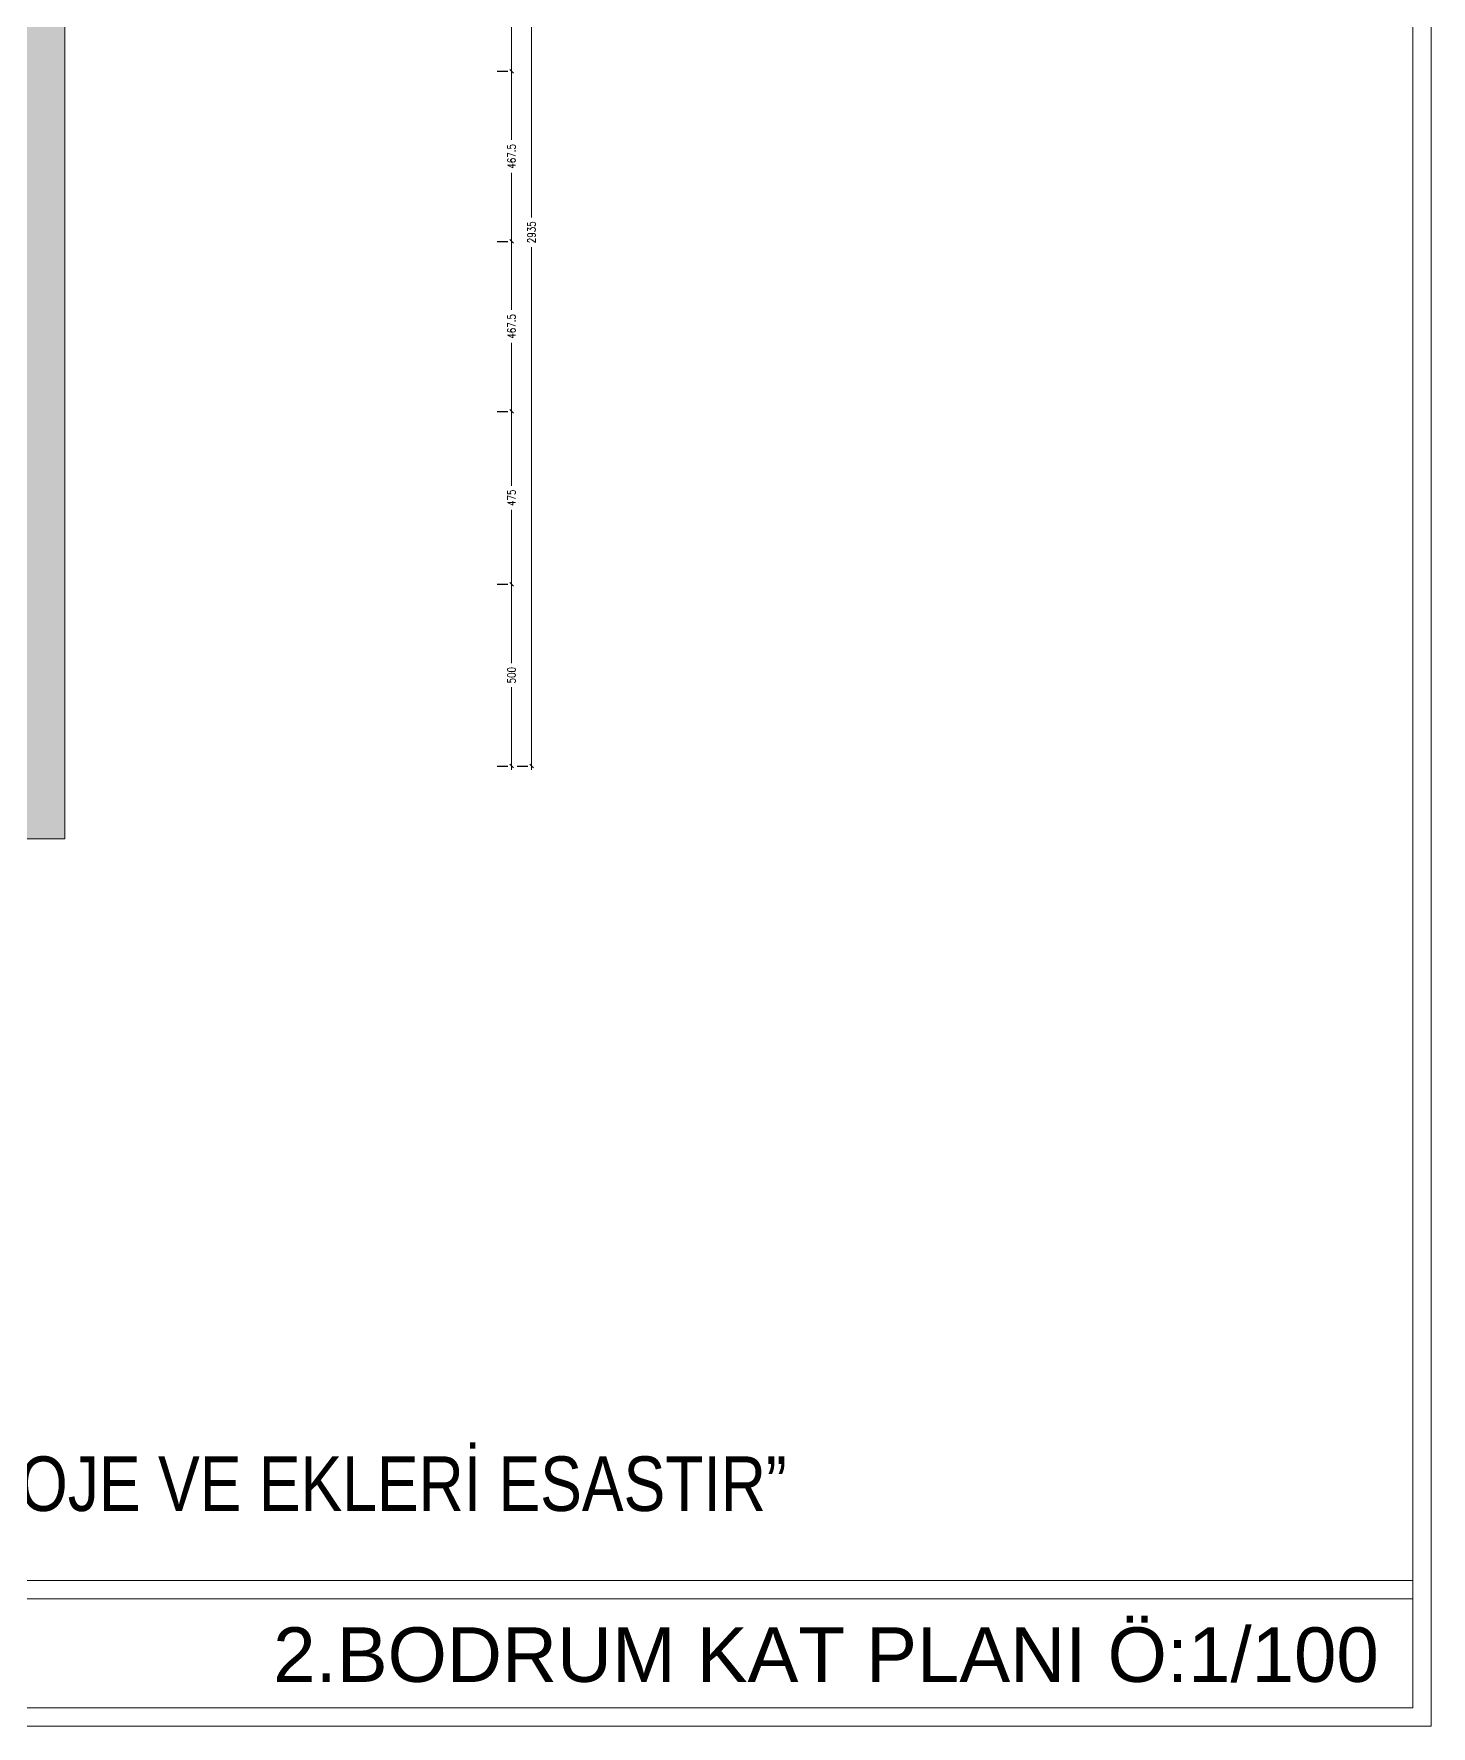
# Model space of a CAD drawing. Header units: millimetres. Extents: x -7453 to 3447, y 1740 to 11040.
# Drawn here: x -394 to 3447, y 1740 to 6392 of the extents above; entities that cross this region are included whole.
import ezdxf

# ---------------------------------------------------------------- set-up
doc = ezdxf.new("R2010")
doc.units = ezdxf.units.MM
for name, color, linetype, lineweight in [('antet-İM', 145, 'Continuous', 20), ('tarama-toprak-İM', 245, 'Continuous', 0), ('YAZI', 7, 'Continuous', 5), ('ölçü-dış-İM', 7, 'Continuous', 20)]:
    doc.layers.add(name, color=color, linetype=linetype, lineweight=lineweight)
doc.styles.get("Standard").update_dxf_attribs({"font": 'arial.ttf'})
doc.styles.add('ÖLÇÜ_İM', font='romans.shx', dxfattribs={"width": 0.8})
doc.dimstyles.new('ÖLÇÜ_İM_1-100', dxfattribs={"dimscale": 100, "dimtxt": 0.22, "dimasz": 0.1, "dimexe": 0.1, "dimexo": 0.4, "dimgap": 0.1, "dimtad": 0, "dimdec": 1, "dimrnd": 0.5, "dimzin": 12, "dimdsep": 46, "dimtxsty": 'ÖLÇÜ_İM', "dimblk1": 'OBLIQUE', "dimblk2": 'OBLIQUE', "dimsah": 1, "dimcen": 0.09, "dimdle": 0.1, "dimclrd": 256, "dimclre": 256, "dimclrt": 256, "dimadec": 0, "dimazin": 3, "dimtfac": 1, "dimtdec": 1, "dimtix": 1, "dimtofl": 0, "dimtmove": 2, "dimatfit": 3, "dimldrblk": 'OBLIQUE', "dimfxl": 0, "dimtolj": 1, "dimlwd": -1, "dimarcsym": 0})

# ---------------------------------------------------------------- blocks, each defined once
blk = doc.blocks.new('_OBLIQUE')
at = {"color": 0, "linetype": 'ByBlock'}
blk.add_line((-0.5, -0.5), (0.5, 0.5), dxfattribs=at)
blk = doc.blocks.new('*D202')
at = {"layer": 'Defpoints', "color": 0}
for p in [(974.1, 7313.6, 0), (974.1, 7313.6, 0), (974.1, 4378.6, 0)]:
    blk.add_point(p, dxfattribs=at)
at = {"layer": 'ölçü-dış-İM', "lineweight": -2}
for p, q in [((934.1, 7313.6, 0), (964.1, 7313.6, 0)), ((934.1, 4378.6, 0), (964.1, 4378.6, 0))]:
    blk.add_line(p, q, dxfattribs=at)
at = {"layer": 'ölçü-dış-İM'}
for p, q in [((974.1, 7323.6, 0), (974.1, 5887.1, 0)), ((974.1, 4368.6, 0), (974.1, 5805, 0))]:
    blk.add_line(p, q, dxfattribs=at)
at = {"layer": 'ölçü-dış-İM', "xscale": 10, "yscale": 10, "zscale": 10}
for p, rotation in [((974.1, 7313.6, 0), 90), ((974.1, 4378.6, 0), 270)]:
    blk.add_blockref('_OBLIQUE', p, dxfattribs=dict(at, rotation=rotation))
at = {"layer": 'ölçü-dış-İM', "insert": (974.1, 5846.1, 0), "char_height": 22, "attachment_point": 5, "rotation": 90, "style": 'ÖLÇÜ_İM'}
blk.add_mtext('\\A1;2935', dxfattribs=at)
blk = doc.blocks.new('*D203')
at = {"layer": 'Defpoints', "color": 0}
for p in [(919.1, 6763.6, 0), (919.1, 6763.6, 0), (919.1, 6288.6, 0)]:
    blk.add_point(p, dxfattribs=at)
at = {"layer": 'ölçü-dış-İM', "lineweight": -2}
for p, q in [((879.1, 6763.6, 0), (909.1, 6763.6, 0)), ((879.1, 6288.6, 0), (909.1, 6288.6, 0))]:
    blk.add_line(p, q, dxfattribs=at)
at = {"layer": 'ölçü-dış-İM'}
for p, q in [((919.1, 6773.6, 0), (919.1, 6558.7, 0)), ((919.1, 6278.6, 0), (919.1, 6493.4, 0))]:
    blk.add_line(p, q, dxfattribs=at)
at = {"layer": 'ölçü-dış-İM', "xscale": 10, "yscale": 10, "zscale": 10}
for p, rotation in [((919.1, 6763.6, 0), 90), ((919.1, 6288.6, 0), 270)]:
    blk.add_blockref('_OBLIQUE', p, dxfattribs=dict(at, rotation=rotation))
at = {"layer": 'ölçü-dış-İM', "insert": (919.1, 6526.1, 0), "char_height": 22, "attachment_point": 5, "rotation": 90, "style": 'ÖLÇÜ_İM'}
blk.add_mtext('\\A1;475', dxfattribs=at)
blk = doc.blocks.new('*D204')
at = {"layer": 'Defpoints', "color": 0}
for p in [(919.1, 6288.6, 0), (919.1, 6288.6, 0), (919.1, 5821.1, 0)]:
    blk.add_point(p, dxfattribs=at)
at = {"layer": 'ölçü-dış-İM', "lineweight": -2}
for p, q in [((879.1, 6288.6, 0), (909.1, 6288.6, 0)), ((879.1, 5821.1, 0), (909.1, 5821.1, 0))]:
    blk.add_line(p, q, dxfattribs=at)
at = {"layer": 'ölçü-dış-İM'}
for p, q in [((919.1, 6298.6, 0), (919.1, 6100, 0)), ((919.1, 5811.1, 0), (919.1, 6009.6, 0))]:
    blk.add_line(p, q, dxfattribs=at)
at = {"layer": 'ölçü-dış-İM', "xscale": 10, "yscale": 10, "zscale": 10}
for p, rotation in [((919.1, 6288.6, 0), 90), ((919.1, 5821.1, 0), 270)]:
    blk.add_blockref('_OBLIQUE', p, dxfattribs=dict(at, rotation=rotation))
at = {"layer": 'ölçü-dış-İM', "insert": (919.1, 6054.8, 0), "char_height": 22, "attachment_point": 5, "rotation": 90, "style": 'ÖLÇÜ_İM'}
blk.add_mtext('\\A1;467.5', dxfattribs=at)
blk = doc.blocks.new('*D205')
at = {"layer": 'Defpoints', "color": 0}
for p in [(919.1, 5821.1, 0), (919.1, 5821.1, 0), (919.1, 5353.6, 0)]:
    blk.add_point(p, dxfattribs=at)
at = {"layer": 'ölçü-dış-İM', "lineweight": -2}
for p, q in [((879.1, 5821.1, 0), (909.1, 5821.1, 0)), ((879.1, 5353.6, 0), (909.1, 5353.6, 0))]:
    blk.add_line(p, q, dxfattribs=at)
at = {"layer": 'ölçü-dış-İM'}
for p, q in [((919.1, 5831.1, 0), (919.1, 5632.5, 0)), ((919.1, 5343.6, 0), (919.1, 5542.1, 0))]:
    blk.add_line(p, q, dxfattribs=at)
at = {"layer": 'ölçü-dış-İM', "xscale": 10, "yscale": 10, "zscale": 10}
for p, rotation in [((919.1, 5821.1, 0), 90), ((919.1, 5353.6, 0), 270)]:
    blk.add_blockref('_OBLIQUE', p, dxfattribs=dict(at, rotation=rotation))
at = {"layer": 'ölçü-dış-İM', "insert": (919.1, 5587.3, 0), "char_height": 22, "attachment_point": 5, "rotation": 90, "style": 'ÖLÇÜ_İM'}
blk.add_mtext('\\A1;467.5', dxfattribs=at)
blk = doc.blocks.new('*D206')
at = {"layer": 'Defpoints', "color": 0}
for p in [(919.1, 5353.6, 0), (919.1, 5353.6, 0), (919.1, 4878.6, 0)]:
    blk.add_point(p, dxfattribs=at)
at = {"layer": 'ölçü-dış-İM', "lineweight": -2}
for p, q in [((879.1, 5353.6, 0), (909.1, 5353.6, 0)), ((879.1, 4878.6, 0), (909.1, 4878.6, 0))]:
    blk.add_line(p, q, dxfattribs=at)
at = {"layer": 'ölçü-dış-İM'}
for p, q in [((919.1, 5363.6, 0), (919.1, 5148.7, 0)), ((919.1, 4868.6, 0), (919.1, 5083.4, 0))]:
    blk.add_line(p, q, dxfattribs=at)
at = {"layer": 'ölçü-dış-İM', "xscale": 10, "yscale": 10, "zscale": 10}
for p, rotation in [((919.1, 5353.6, 0), 90), ((919.1, 4878.6, 0), 270)]:
    blk.add_blockref('_OBLIQUE', p, dxfattribs=dict(at, rotation=rotation))
at = {"layer": 'ölçü-dış-İM', "insert": (919.1, 5116.1, 0), "char_height": 22, "attachment_point": 5, "rotation": 90, "style": 'ÖLÇÜ_İM'}
blk.add_mtext('\\A1;475', dxfattribs=at)
blk = doc.blocks.new('*D207')
at = {"layer": 'Defpoints', "color": 0}
for p in [(919.1, 4878.6, 0), (919.1, 4878.6, 0), (919.1, 4378.6, 0)]:
    blk.add_point(p, dxfattribs=at)
at = {"layer": 'ölçü-dış-İM'}
for p, q in [((919.1, 4888.6, 0), (919.1, 4661.2, 0)), ((919.1, 4368.6, 0), (919.1, 4595.9, 0))]:
    blk.add_line(p, q, dxfattribs=at)
at = {"layer": 'ölçü-dış-İM', "lineweight": -2}
for p, q in [((879.1, 4878.6, 0), (909.1, 4878.6, 0)), ((879.1, 4378.6, 0), (909.1, 4378.6, 0))]:
    blk.add_line(p, q, dxfattribs=at)
at = {"layer": 'ölçü-dış-İM', "xscale": 10, "yscale": 10, "zscale": 10}
for p, rotation in [((919.1, 4878.6, 0), 90), ((919.1, 4378.6, 0), 270)]:
    blk.add_blockref('_OBLIQUE', p, dxfattribs=dict(at, rotation=rotation))
at = {"layer": 'ölçü-dış-İM', "insert": (919.1, 4628.6, 0), "char_height": 22, "attachment_point": 5, "rotation": 90, "style": 'ÖLÇÜ_İM'}
blk.add_mtext('\\A1;500', dxfattribs=at)

msp = doc.modelspace()

# ---------------------------------------------------------------- hatches: boundary and pattern name
at = {"layer": 'tarama-toprak-İM'}
h = msp.add_hatch(dxfattribs=at)
h.set_pattern_fill('ANSI38', color=256, scale=200, style=0)
h.set_pattern_definition([(45, (-29711.535, 118685.288), (-17.6776695, 17.6776695), []), (135, (-29711.535, 118685.288), (-53.0330086, 17.6776695), [62.5, -37.5])])
h.paths.add_polyline_path([(-6038.583, 9083.56), (-5333.78, 9083.56), (-5333.78, 9208.56), (-3948.78, 9208.56), (-3948.78, 9083.56), (-2318.78, 9083.56), (-2318.78, 9208.56), (-293.78, 9208.56), (-293.78, 9083.56), (386.22, 9083.56), (386.22, 7313.56), (-508.78, 7313.56), (-508.78, 4378.56), (-5808.78, 4378.56), (-5808.78, 5358.56), (-5933.78, 5358.56), (-5933.78, 7348.56), (-5808.78, 7348.56), (-5808.78, 9083.56)])
h.paths.add_polyline_path([(-6008.78, 9283.56), (586.22, 9283.56), (586.22, 7113.56), (-308.78, 7113.56), (-308.78, 4178.56), (-6008.78, 4178.56)])

# ---------------------------------------------------------------- linework, layer by layer
at = {"layer": 'antet-İM'}
for p, q in [((-7403.235, 2139.568), (3396.765, 2139.568)), ((-7403.235, 2139.568), (3396.765, 2139.568)), ((-7403.235, 2089.568), (3396.765, 2089.568)), ((-7403.235, 2089.568), (3396.765, 2089.568))]:
    msp.add_line(p, q, dxfattribs=at)
for points in [[(-7453.235, 11039.568), (3446.765, 11039.568), (3446.765, 1739.568), (-7453.235, 1739.568)], [(-7403.235, 1789.568), (-7403.235, 10989.568), (3396.765, 10989.568), (3396.765, 1789.568)]]:
    msp.add_lwpolyline(points, close=True, dxfattribs=at)
at = {"layer": 'tarama-toprak-İM', "elevation": 0}
msp.add_lwpolyline([(-6008.78, 9283.56), (586.22, 9283.56), (586.22, 7113.56), (-308.78, 7113.56), (-308.78, 4178.56), (-6008.78, 4178.56)], close=True, dxfattribs=at)

# ---------------------------------------------------------------- texts
at = {"layer": 'YAZI'}
msp.add_text('2.BODRUM KAT PLANI Ö:1/100', height=150, dxfattribs=at).set_placement((263.777, 1861.192))
at = {"layer": 'YAZI', "insert": (-4902.562, 2481.042), "char_height": 150, "attachment_point": 1}
msp.add_mtext_dynamic_manual_height_columns('{\\fArial Narrow|b0|i0|c162|p34;“TAŞIYICI SİSTEM DETAYLARI İÇİN ONAYLI STATİK PROJE VE EKLERİ ESASTIR” }', width=7055.63085, gutter_width=60, heights=[0], dxfattribs=at)

# ---------------------------------------------------------------- dimensions: what is measured, and where the dimension line sits
at = {"layer": 'ölçü-dış-İM'}
for base, p1, p2, picture, middle in [((974.056, 7313.56, 0), (974.056, 4378.56, 0), (974.056, 7313.56, 0), '*D202', (974.056, 5846.06, 0)), ((919.056, 6763.56, 0), (919.056, 6288.56, 0), (919.056, 6763.56, 0), '*D203', (919.056, 6526.06, 0)), ((919.056, 6288.56, 0), (919.056, 5821.06, 0), (919.056, 6288.56, 0), '*D204', (919.056, 6054.81, 0)), ((919.056, 5821.06, 0), (919.056, 5353.56, 0), (919.056, 5821.06, 0), '*D205', (919.056, 5587.31, 0)), ((919.056, 5353.56, 0), (919.056, 4878.56, 0), (919.056, 5353.56, 0), '*D206', (919.056, 5116.06, 0)), ((919.056, 4878.56, 0), (919.056, 4378.56, 0), (919.056, 4878.56, 0), '*D207', (919.056, 4628.56, 0))]:
    dim = msp.add_linear_dim(base=base, p1=p1, p2=p2, angle=90, dimstyle='ÖLÇÜ_İM_1-100', override={"dimfxl": 0.2, "dimarcsym": 1}, dxfattribs=at)
    dim.commit()
    dim.dimension.update_dxf_attribs({"geometry": picture, "text_midpoint": middle})

doc.saveas('drawing.dxf')
